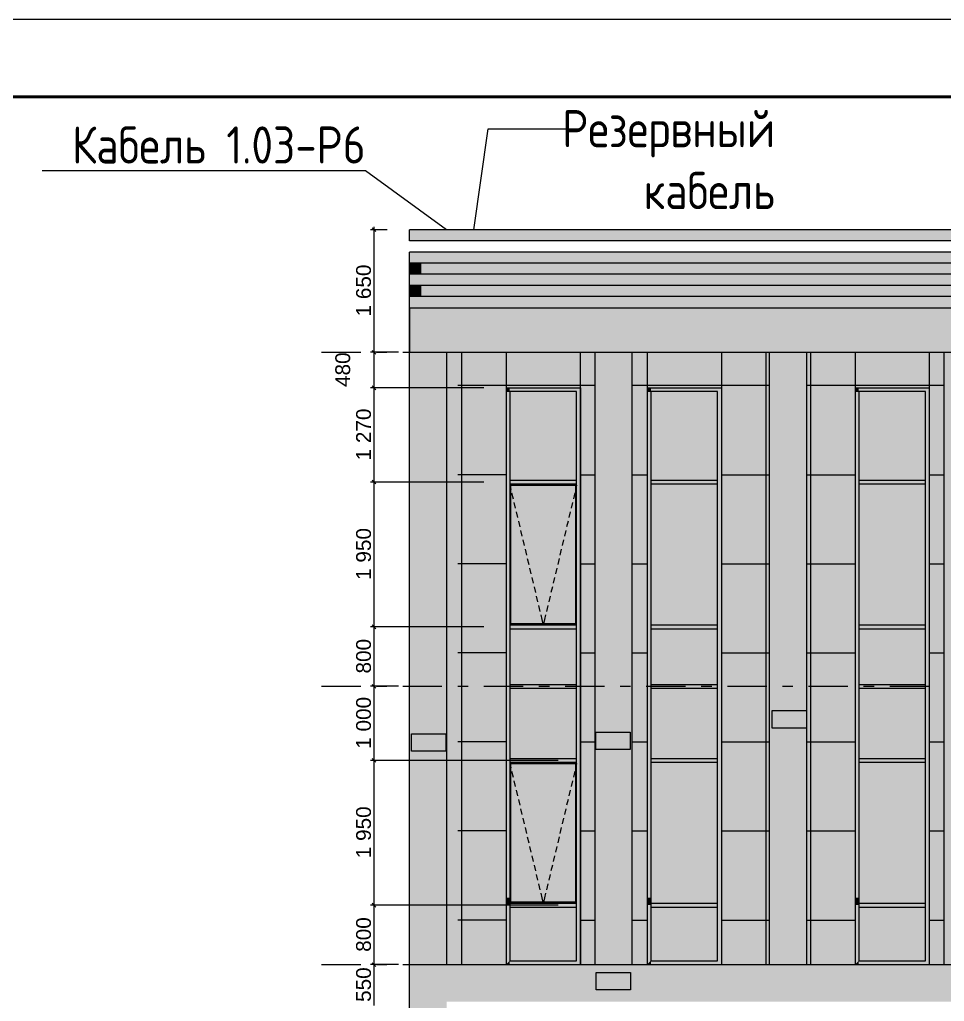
# Model space of a CAD drawing. Header units: millimetres. Extents: x 1499747 to 4230374, y -28481 to 441852.
# Drawn here: x 4015990 to 4028445, y 399932 to 413159 of the extents above; entities that cross this region are included whole.
import ezdxf
from ezdxf import colors
from ezdxf.entities.mleader import LeaderData, LeaderLine
from ezdxf.enums import TextEntityAlignment as Align
from ezdxf.math import Vec2, Vec3

# ---------------------------------------------------------------- set-up
doc = ezdxf.new("R2010")
doc.units = ezdxf.units.MM
doc.header["$MEASUREMENT"] = 0
doc.layers.add('ТП', color=250, linetype='Continuous', lineweight=30)
doc.layers.add('Чертеж и Рисунок', color=7, linetype='Continuous')
doc.styles.add('ISOCPEUR_4', font='isocpeur.ttf', dxfattribs={"width": 0.85, "height": 250})
doc.styles.add('РЎР“Р•РќР•Р\xa0Р\x98Р\xa0_РЎРўР\x98Р›Р¬_2', font='')
doc.styles.add('СПДС', font='isocpeur.ttf', dxfattribs={"width": 0.9})
doc.styles.get('РЎР“Р•РќР•Р\xa0Р\x98Р\xa0_РЎРўР\x98Р›Р¬_2').set_extended_font_data('GOST Common', italic=True)

# ---------------------------------------------------------------- blocks, each defined once
blk = doc.blocks.new('*U32')
at = {"lineweight": 0}
blk.add_lwpolyline([(-415, -5), (5, -5), (5, 292), (-415, 292)], close=True, dxfattribs=at)
at = {"color": 0, "linetype": 'Continuous', "lineweight": 50}
blk.add_lwpolyline([(-395, 287), (0, 287), (0, 0), (-395, 0)], close=True, dxfattribs=at)
at = {"style": 'СПДС'}
for tag, p in [('ШИФР_ПРОЕКТА_ЛИСТ2', (-65, 7.5)), ('ЛИСТ_второй', (-5, 5))]:
    blk.add_attdef(tag, text='', height=2.5, dxfattribs=at).set_placement(p, align=Align.MIDDLE_CENTER)

msp = doc.modelspace()

# ---------------------------------------------------------------- hatches: boundary and pattern name
at = {"layer": 'Чертеж и Рисунок', "linetype": 'Continuous', "lineweight": 0, "true_color": 0x2e2e2e}
for points in [[(4021241.89294, 410328.3873), (4021241.89294, 410178.38707), (4053715.57256, 410178.38707), (4054334.6735, 410328.3873)], [(4021241.89294, 410028.38684), (4021241.89294, 409878.38661), (4052477.37066, 409878.38661), (4053041.97153, 410015.17682), (4053096.47161, 410028.38684)], [(4021241.89294, 409578.38616), (4051239.16877, 409578.38616), (4051858.26972, 409728.38638), (4021241.89294, 409728.38638)], [(4021241.89294, 409428.38593), (4021241.89294, 409278.3857), (4021241.97294, 409278.3857), (4049943.16679, 409278.3857), (4050000.96688, 409278.3857), (4050620.06783, 409428.38593)], [(4021241.97294, 409278.3857), (4021241.97294, 408678.46478), (4049941.96679, 408678.46478), (4049941.96679, 409264.08568), (4049943.16679, 409264.37568), (4049943.16679, 409278.3857)], [(4022591.92501, 408198.45405), (4022542.52493, 408198.45405), (4022542.52493, 408148.45397), (4022591.92501, 408148.45397)], [(4022591.92501, 408198.45405), (4022591.92501, 408148.45397), (4023491.92638, 408148.45397), (4023541.92646, 408198.45405)], [(4023541.92646, 407218.46255), (4023541.92646, 408198.45405), (4023491.92638, 408148.45397), (4023491.92638, 407218.46255)], [(4024491.92791, 408198.45405), (4024442.52783, 408198.45405), (4024442.52783, 408148.45397), (4024491.92791, 408148.45397)], [(4024491.92791, 408198.45405), (4024491.92791, 408148.45397), (4025391.92928, 408148.45397), (4025441.92936, 408198.45405)], [(4025441.92936, 407218.46255), (4025441.92936, 408198.45405), (4025391.92928, 408148.45397), (4025391.92928, 407218.46255)], [(4027291.93219, 408198.45405), (4027242.53211, 408198.45405), (4027242.53211, 408148.45397), (4027291.93219, 408148.45397)], [(4027291.93219, 408198.45405), (4027291.93219, 408148.45397), (4028191.93356, 408148.45397), (4028241.93364, 408198.45405)], [(4028241.93364, 407218.46255), (4028241.93364, 408198.45405), (4028191.93356, 408148.45397), (4028191.93356, 407218.46255)], [(4022542.52493, 407218.46255), (4022591.92501, 407218.46255), (4022591.92501, 408148.45397), (4022542.52493, 408148.45397)], [(4024491.92791, 408148.45397), (4024442.52783, 408148.45397), (4024442.52783, 407218.46255), (4024491.92791, 407218.46255)], [(4027242.53211, 407218.46255), (4027291.93219, 407218.46255), (4027291.93219, 408148.45397), (4027242.53211, 408148.45397)], [(4022542.52493, 406928.46211), (4022591.92501, 406928.46211), (4022591.92501, 407218.46255), (4022542.52493, 407218.46255)], [(4023541.92646, 406928.46211), (4023541.92646, 407218.46255), (4023491.92638, 407218.46255), (4023491.92638, 406928.46211)], [(4024491.92791, 407218.46255), (4024442.52783, 407218.46255), (4024442.52783, 406928.46211), (4024491.92791, 406928.46211)], [(4025441.92936, 406928.46211), (4025441.92936, 407218.46255), (4025391.92928, 407218.46255), (4025391.92928, 406928.46211)], [(4027242.53211, 406928.46211), (4027291.93219, 406928.46211), (4027291.93219, 407218.46255), (4027242.53211, 407218.46255)], [(4028241.93364, 406928.46211), (4028241.93364, 407218.46255), (4028191.93356, 407218.46255), (4028191.93356, 406928.46211)], [(4022542.52493, 406498.33145), (4022591.92501, 406498.33145), (4022591.92501, 406928.46211), (4022542.52493, 406928.46211)], [(4023491.92638, 406903.46207), (4023491.92638, 406953.46214), (4022591.92501, 406953.46214), (4022591.92501, 406903.46207)], [(4023541.92646, 404978.45913), (4023541.92646, 406928.46211), (4023491.92638, 406928.46211), (4023491.92638, 404978.45913)], [(4024491.92791, 406928.46211), (4024442.52783, 406928.46211), (4024442.52783, 406498.33145), (4024491.92791, 406498.33145)], [(4024491.92791, 406903.46207), (4025391.92928, 406903.46207), (4025391.92928, 406953.46214), (4024491.92791, 406953.46214)], [(4025441.92936, 404978.45913), (4025441.92936, 406928.46211), (4025391.92928, 406928.46211), (4025391.92928, 404978.45913)], [(4027242.53211, 406498.33145), (4027291.93219, 406498.33145), (4027291.93219, 406928.46211), (4027242.53211, 406928.46211)], [(4028191.93356, 406903.46207), (4028191.93356, 406953.46214), (4027291.93219, 406953.46214), (4027291.93219, 406903.46207)], [(4028241.93364, 404978.45913), (4028241.93364, 406928.46211), (4028191.93356, 406928.46211), (4028191.93356, 404978.45913)], [(4022542.52493, 404978.45913), (4022591.92501, 404978.45913), (4022591.92501, 406498.33145), (4022542.52493, 406498.33145)], [(4024491.92791, 406498.33145), (4024442.52783, 406498.33145), (4024442.52783, 404978.45913), (4024491.92791, 404978.45913)], [(4027242.53211, 404978.45913), (4027291.93219, 404978.45913), (4027291.93219, 406498.33145), (4027242.53211, 406498.33145)], [(4022542.52493, 404628.45859), (4022591.92501, 404628.45859), (4022591.92501, 404978.45913), (4022542.52493, 404978.45913)], [(4023491.92638, 404953.45909), (4023491.92638, 405003.45917), (4022591.92501, 405003.45917), (4022591.92501, 404953.45909)], [(4023541.92646, 404628.45859), (4023541.92646, 404978.45913), (4023491.92638, 404978.45913), (4023491.92638, 404628.45859)], [(4024491.92791, 404978.45913), (4024442.52783, 404978.45913), (4024442.52783, 404628.45859), (4024491.92791, 404628.45859)], [(4024491.92791, 405003.45917), (4024491.92791, 404953.45909), (4025391.92928, 404953.45909), (4025391.92928, 405003.45917)], [(4025441.92936, 404628.45859), (4025441.92936, 404978.45913), (4025391.92928, 404978.45913), (4025391.92928, 404628.45859)], [(4027242.53211, 404628.45859), (4027291.93219, 404628.45859), (4027291.93219, 404978.45913), (4027242.53211, 404978.45913)], [(4028191.93356, 404953.45909), (4028191.93356, 405003.45917), (4027291.93219, 405003.45917), (4027291.93219, 404953.45909)], [(4028241.93364, 404628.45859), (4028241.93364, 404978.45913), (4028191.93356, 404978.45913), (4028191.93356, 404628.45859)], [(4022542.52493, 404178.45791), (4022591.92501, 404178.45791), (4022591.92501, 404628.45859), (4022542.52493, 404628.45859)], [(4023541.92646, 404178.45791), (4023541.92646, 404628.45859), (4023491.92638, 404628.45859), (4023491.92638, 404178.45791)], [(4024491.92791, 404628.45859), (4024442.52783, 404628.45859), (4024442.52783, 404178.45791), (4024491.92791, 404178.45791)], [(4025441.92936, 404178.45791), (4025441.92936, 404628.45859), (4025391.92928, 404628.45859), (4025391.92928, 404178.45791)], [(4027242.53211, 404178.45791), (4027291.93219, 404178.45791), (4027291.93219, 404628.45859), (4027242.53211, 404628.45859)], [(4028241.93364, 404178.45791), (4028241.93364, 404628.45859), (4028191.93356, 404628.45859), (4028191.93356, 404178.45791)], [(4022542.52493, 403178.45638), (4022591.92501, 403178.45638), (4022591.92501, 404178.45791), (4022542.52493, 404178.45791)], [(4023491.92638, 404153.45787), (4023491.92638, 404203.45794), (4022591.92501, 404203.45794), (4022591.92501, 404153.45787)], [(4023541.92646, 403178.45638), (4023541.92646, 404178.45791), (4023491.92638, 404178.45791), (4023491.92638, 403178.45638)], [(4024491.92791, 404178.45791), (4024442.52783, 404178.45791), (4024442.52783, 403178.45638), (4024491.92791, 403178.45638)], [(4024491.92791, 404153.45787), (4025391.92928, 404153.45787), (4025391.92928, 404203.45794), (4024491.92791, 404203.45794)], [(4025441.92936, 403178.45638), (4025441.92936, 404178.45791), (4025391.92928, 404178.45791), (4025391.92928, 403178.45638)], [(4027242.53211, 403178.45638), (4027291.93219, 403178.45638), (4027291.93219, 404178.45791), (4027242.53211, 404178.45791)], [(4028191.93356, 404153.45787), (4028191.93356, 404203.45794), (4027291.93219, 404203.45794), (4027291.93219, 404153.45787)], [(4028241.93364, 403178.45638), (4028241.93364, 404178.45791), (4028191.93356, 404178.45791), (4028191.93356, 403178.45638)], [(4022542.52493, 402728.45569), (4022591.92501, 402728.45569), (4022591.92501, 403178.45638), (4022542.52493, 403178.45638)], [(4023491.92638, 403153.45634), (4023491.92638, 403203.45642), (4022591.92501, 403203.45642), (4022591.92501, 403153.45634)], [(4023541.92646, 402038.41464), (4023541.92646, 403178.45638), (4023491.92638, 403178.45638), (4023491.92638, 402038.41464)], [(4024491.92791, 403178.45638), (4024442.52783, 403178.45638), (4024442.52783, 402728.45569), (4024491.92791, 402728.45569)], [(4024491.92791, 403203.45642), (4024491.92791, 403153.45634), (4025391.92928, 403153.45634), (4025391.92928, 403203.45642)], [(4025441.92936, 402038.41464), (4025441.92936, 403178.45638), (4025391.92928, 403178.45638), (4025391.92928, 402038.41464)], [(4027242.53211, 402728.45569), (4027291.93219, 402728.45569), (4027291.93219, 403178.45638), (4027242.53211, 403178.45638)], [(4028191.93356, 403153.45634), (4028191.93356, 403203.45642), (4027291.93219, 403203.45642), (4027291.93219, 403153.45634)], [(4028241.93364, 402038.41464), (4028241.93364, 403178.45638), (4028191.93356, 403178.45638), (4028191.93356, 402038.41464)], [(4022542.52493, 402038.41464), (4022591.92501, 402038.41464), (4022591.92501, 402728.45569), (4022542.52493, 402728.45569)], [(4024491.92791, 402728.45569), (4024442.52783, 402728.45569), (4024442.52783, 402038.41464), (4024491.92791, 402038.41464)], [(4027242.53211, 402038.41464), (4027291.93219, 402038.41464), (4027291.93219, 402728.45569), (4027242.53211, 402728.45569)], [(4022542.52493, 401328.41355), (4022591.92501, 401328.41355), (4022591.92501, 402038.41464), (4022542.52493, 402038.41464)], [(4023541.92646, 401228.4134), (4023541.92646, 402038.41464), (4023491.92638, 402038.41464), (4023491.92638, 401228.4134)], [(4024491.92791, 402038.41464), (4024442.52783, 402038.41464), (4024442.52783, 401328.41355), (4024491.92791, 401328.41355)], [(4025441.92936, 401228.4134), (4025441.92936, 402038.41464), (4025391.92928, 402038.41464), (4025391.92928, 401228.4134)], [(4027242.53211, 401328.41355), (4027291.93219, 401328.41355), (4027291.93219, 402038.41464), (4027242.53211, 402038.41464)], [(4028241.93364, 401228.4134), (4028241.93364, 402038.41464), (4028191.93356, 402038.41464), (4028191.93356, 401228.4134)], [(4022542.52493, 401228.4134), (4022591.92501, 401228.4134), (4022591.92501, 401328.41355), (4022542.52493, 401328.41355)], [(4024491.92791, 401328.41355), (4024442.52783, 401328.41355), (4024442.52783, 401228.4134), (4024491.92791, 401228.4134)], [(4027242.53211, 401228.4134), (4027291.93219, 401228.4134), (4027291.93219, 401328.41355), (4027242.53211, 401328.41355)], [(4022542.52493, 400429.01218), (4022591.92501, 400478.41225), (4022591.92501, 401228.4134), (4022542.52493, 401228.4134)], [(4023491.92638, 401203.41336), (4023491.92638, 401253.41344), (4022591.92501, 401253.41344), (4022591.92501, 401203.41336)], [(4023541.92646, 401228.4134), (4023491.92638, 401228.4134), (4023491.92638, 400478.41225), (4023541.92646, 400428.41218)], [(4024491.92791, 401228.4134), (4024442.52783, 401228.4134), (4024442.52783, 400429.01218), (4024491.92791, 400478.41225)], [(4024491.92791, 401203.41336), (4025391.92928, 401203.41336), (4025391.92928, 401253.41344), (4024491.92791, 401253.41344)], [(4025441.92936, 401228.4134), (4025391.92928, 401228.4134), (4025391.92928, 400478.41225), (4025441.92936, 400428.41218)], [(4027242.53211, 400429.01218), (4027291.93219, 400478.41225), (4027291.93219, 401228.4134), (4027242.53211, 401228.4134)], [(4028191.93356, 401203.41336), (4028191.93356, 401253.41344), (4027291.93219, 401253.41344), (4027291.93219, 401203.41336)], [(4028241.93364, 401228.4134), (4028191.93356, 401228.4134), (4028191.93356, 400478.41225), (4028241.93364, 400428.41218)], [(4022542.52493, 400429.01218), (4022542.52493, 400428.41218), (4022591.92501, 400428.41218), (4022591.92501, 400478.41225)], [(4022591.92501, 400428.41218), (4023541.92646, 400428.41218), (4023491.92638, 400478.41225), (4022591.92501, 400478.41225)], [(4024442.52783, 400429.01218), (4024442.52783, 400428.41218), (4024491.92791, 400428.41218), (4024491.92791, 400478.41225)], [(4024491.92791, 400428.41218), (4025441.92936, 400428.41218), (4025391.92928, 400478.41225), (4024491.92791, 400478.41225)], [(4027242.53211, 400429.01218), (4027242.53211, 400428.41218), (4027291.93219, 400428.41218), (4027291.93219, 400478.41225)], [(4027291.93219, 400428.41218), (4028241.93364, 400428.41218), (4028191.93356, 400478.41225), (4027291.93219, 400478.41225)]]:
    msp.add_hatch(color=250, dxfattribs=at).paths.add_polyline_path(points)
at = {"layer": 'Чертеж и Рисунок', "linetype": 'Continuous', "lineweight": 0, "true_color": 0xffffff}
for points in [[(4021391.89324, 409878.38663), (4021241.89294, 409878.38663), (4021241.89294, 409728.38634), (4021391.89324, 409728.38634)], [(4021241.89294, 409428.38589), (4021391.89324, 409428.38589), (4021391.89324, 409578.38618), (4021241.89294, 409578.38618)], [(4021241.89294, 400428.41218), (4021241.97293, 400428.41218), (4021241.97293, 408678.46482), (4021241.97293, 409278.38573), (4021241.89294, 409278.38573)], [(4021241.97294, 408678.46478), (4021241.97294, 400428.41218), (4021741.97371, 400428.41218), (4021741.97371, 408678.46478)], [(4023742.12676, 408678.46478), (4021741.97371, 408678.46478), (4021741.97371, 400428.41218), (4022542.52493, 400428.41218), (4022542.52493, 408198.45405), (4023542.52646, 408198.45405), (4023542.52646, 400428.41218), (4023742.12676, 400428.41218)], [(4023742.12676, 408678.46478), (4023742.12676, 400428.41218), (4024242.12753, 400428.41218), (4024242.12753, 408678.46478)], [(4024242.12753, 408678.46478), (4024242.12753, 400428.41218), (4024442.52783, 400428.41218), (4024442.52783, 408198.45405), (4025442.52936, 408198.45405), (4025442.52936, 400428.41218), (4026092.23035, 400428.41218), (4026092.23035, 408678.46478)], [(4026092.23035, 408678.46478), (4026092.23035, 400428.41218), (4026592.23112, 400428.41218), (4026592.23112, 408678.46478)], [(4026592.23112, 400428.41218), (4027242.53211, 400428.41218), (4027242.53211, 408198.45405), (4028242.53364, 408198.45405), (4028242.53364, 400428.41218), (4028442.03394, 400428.41218), (4028442.03394, 408678.46478), (4026592.23112, 408678.46478)], [(4028442.03394, 408678.46478), (4028442.03394, 400428.41218), (4028942.03471, 400428.41218), (4028942.03471, 408678.46478)], [(4026126.93041, 403614.96704), (4026588.73111, 403614.96704), (4026588.73111, 403850.6874), (4026126.93041, 403850.6874)], [(4023750.42678, 403324.5866), (4024212.32748, 403324.5866), (4024212.32748, 403560.30696), (4023750.42678, 403560.30696)], [(4021269.85299, 403301.21657), (4021731.71369, 403301.21657), (4021731.71369, 403536.92693), (4021269.85299, 403536.92693)], [(4023754.02678, 400086.51165), (4024215.92749, 400086.51165), (4024215.92749, 400322.21201), (4023754.02678, 400322.21201)]]:
    msp.add_hatch(color=7, dxfattribs=at).paths.add_polyline_path(points)
at = {"layer": 'Чертеж и Рисунок', "linetype": 'Continuous', "lineweight": 0, "true_color": 0x606060}
for points in [[(4021391.97317, 409878.38661), (4021391.97317, 409728.38638), (4021591.97348, 409728.38638), (4021591.97348, 409878.38661)], [(4021591.97348, 409728.38638), (4051441.96908, 409728.38638), (4051441.96908, 409878.38661), (4021591.97348, 409878.38661)], [(4021591.97348, 409578.38616), (4021391.97317, 409578.38616), (4021391.97317, 409428.38593), (4021591.97348, 409428.38593)], [(4021591.97348, 409578.38616), (4021591.97348, 409428.38593), (4050620.06783, 409428.38593), (4051239.16877, 409578.38616)], [(4023541.92646, 404018.45766), (4023541.92646, 403178.45638), (4023542.52646, 403178.45638), (4023542.52646, 404018.45766)], [(4025441.92936, 403178.45638), (4025442.52936, 403178.45638), (4025442.52936, 404018.45766), (4025441.92936, 404018.45766)], [(4028241.93364, 403178.45638), (4028242.53364, 403178.45638), (4028242.53364, 404018.45766), (4028241.93364, 404018.45766)]]:
    msp.add_hatch(color=251, dxfattribs=at).paths.add_polyline_path(points)
at = {"layer": 'Чертеж и Рисунок', "linetype": 'Continuous', "lineweight": 0, "true_color": 0x84adf9}
for points in [[(4022591.92501, 406953.46214), (4023491.92638, 406953.46214), (4023491.92638, 407218.46255), (4023491.92638, 408148.45397), (4022591.92501, 408148.45397)], [(4024491.92791, 408148.45397), (4024491.92791, 406953.46214), (4025391.92928, 406953.46214), (4025391.92928, 408148.45397)], [(4027291.93219, 406953.46214), (4028191.93356, 406953.46214), (4028191.93356, 407218.46255), (4028191.93356, 408148.45397), (4027291.93219, 408148.45397)], [(4022606.92503, 405018.45919), (4023476.92636, 405018.45919), (4023476.92636, 406888.46205), (4022606.92503, 406888.46205)], [(4025391.92928, 406903.46207), (4024491.92791, 406903.46207), (4024491.92791, 405003.45917), (4025391.92928, 405003.45917)], [(4027291.93219, 406903.46207), (4027291.93219, 405003.45917), (4028191.93356, 405003.45917), (4028191.93356, 406903.46207)], [(4022591.92501, 404953.45909), (4022591.92501, 404628.45859), (4023491.92638, 404628.45859), (4023491.92638, 404953.45909)], [(4024491.92791, 404953.45909), (4024491.92791, 404628.45859), (4025391.92928, 404628.45859), (4025391.92928, 404953.45909)], [(4027291.93219, 404953.45909), (4027291.93219, 404628.45859), (4028191.93356, 404628.45859), (4028191.93356, 404953.45909)], [(4023491.92638, 404628.45859), (4022591.92501, 404628.45859), (4022591.92501, 404203.45794), (4023491.92638, 404203.45794)], [(4025391.92928, 404628.45859), (4024491.92791, 404628.45859), (4024491.92791, 404203.45794), (4025391.92928, 404203.45794)], [(4028191.93356, 404628.45859), (4027291.93219, 404628.45859), (4027291.93219, 404203.45794), (4028191.93356, 404203.45794)], [(4023491.92638, 404153.45787), (4022591.92501, 404153.45787), (4022591.92501, 403203.45642), (4023491.92638, 403203.45642)], [(4024491.92791, 404153.45787), (4024491.92791, 403203.45642), (4025391.92928, 403203.45642), (4025391.92928, 404153.45787)], [(4028191.93356, 404153.45787), (4027291.93219, 404153.45787), (4027291.93219, 403203.45642), (4028191.93356, 403203.45642)], [(4022606.92503, 401268.41346), (4023476.92636, 401268.41346), (4023476.92636, 403138.45632), (4022606.92503, 403138.45632)], [(4024491.92791, 403153.45634), (4024491.92791, 401253.41344), (4025391.92928, 401253.41344), (4025391.92928, 403153.45634)], [(4028191.93356, 403153.45634), (4027291.93219, 403153.45634), (4027291.93219, 401253.41344), (4028191.93356, 401253.41344), (4028191.93356, 402038.41464)], [(4022591.92501, 401203.41336), (4022591.92501, 400478.41225), (4023491.92638, 400478.41225), (4023491.92638, 401203.41336)], [(4024491.92791, 401203.41336), (4024491.92791, 400478.41225), (4025391.92928, 400478.41225), (4025391.92928, 401203.41336)], [(4027291.93219, 401203.41336), (4027291.93219, 400478.41225), (4028191.93356, 400478.41225), (4028191.93356, 401203.41336)]]:
    msp.add_hatch(color=161, dxfattribs=at).paths.add_polyline_path(points)
at = {"layer": 'Чертеж и Рисунок', "linetype": 'Continuous', "lineweight": 0, "true_color": 0xf7fdff}
for points in [[(4022591.92501, 405003.45917), (4022606.92503, 405018.45919), (4022606.92503, 406888.46205), (4022591.92501, 406903.46207), (4022591.92501, 406498.33145)], [(4023491.92638, 406903.46207), (4022591.92501, 406903.46207), (4022606.92503, 406888.46205), (4023476.92636, 406888.46205)], [(4023476.92636, 405018.45919), (4023491.92638, 405003.45917), (4023491.92638, 406903.46207), (4023476.92636, 406888.46205)], [(4022591.92501, 405003.45917), (4023491.92638, 405003.45917), (4023476.92636, 405018.45919), (4022606.92503, 405018.45919)], [(4022591.92501, 403153.45634), (4022591.92501, 401328.41355), (4022591.92501, 401253.41344), (4022606.92503, 401268.41346), (4022606.92503, 403138.45632)], [(4023491.92638, 403153.45634), (4022591.92501, 403153.45634), (4022606.92503, 403138.45632), (4023476.92636, 403138.45632)], [(4023476.92636, 403138.45632), (4023476.92636, 401268.41346), (4023491.92638, 401253.41344), (4023491.92638, 402038.41464), (4023491.92638, 403153.45634)], [(4022591.92501, 401253.41344), (4023491.92638, 401253.41344), (4023476.92636, 401268.41346), (4022606.92503, 401268.41346)]]:
    msp.add_hatch(color=7, dxfattribs=at).paths.add_polyline_path(points)
at = {"layer": 'Чертеж и Рисунок', "linetype": 'Continuous', "lineweight": 0, "true_color": 0x7f7f7f}
for points in [[(4023541.92646, 404178.45791), (4023541.92646, 404018.45766), (4023542.52646, 404018.45766), (4023542.52646, 404178.45791)], [(4025441.92936, 404018.45766), (4025442.52936, 404018.45766), (4025442.52936, 404178.45791), (4025441.92936, 404178.45791)], [(4028242.53364, 404178.45791), (4028241.93364, 404178.45791), (4028241.93364, 404018.45766), (4028242.53364, 404018.45766)]]:
    msp.add_hatch(color=8, dxfattribs=at).paths.add_polyline_path(points)
at = {"layer": 'Чертеж и Рисунок', "linetype": 'Continuous', "lineweight": 0, "true_color": 0xbc9a89}
for points in [[(4021241.89294, 400428.41218), (4021241.89294, 373528.37108), (4021741.89371, 373528.37108), (4021741.89371, 400428.41218)], [(4021741.89371, 399928.41141), (4044991.95923, 399928.41141), (4044991.95923, 400428.41218), (4021741.89371, 400428.41218)]]:
    msp.add_hatch(color=33, dxfattribs=at).paths.add_polyline_path(points)

# ---------------------------------------------------------------- linework, layer by layer
at = {"layer": 'Чертеж и Рисунок', "color": 7, "linetype": 'Continuous', "lineweight": 5}
for points in [[(4020941.89249, 410328.3873), (4020717.06214, 410328.3873)], [(4020788.94225, 410303.38726), (4020738.94217, 410353.38734)], [(4020763.94221, 410328.3873), (4020763.94221, 410365.88736)], [(4020763.94221, 408678.46478), (4020763.94221, 410328.3873)], [(4021241.89294, 410178.38707), (4021241.89294, 410328.3873)], [(4054334.6735, 410328.3873), (4021241.89294, 410328.3873)], [(4053715.57256, 410178.38707), (4021241.89294, 410178.38707)], [(4021241.89294, 409878.38661), (4021241.89294, 410028.38684)], [(4053096.47161, 410028.38684), (4021241.89294, 410028.38684)], [(4052477.37066, 409878.38661), (4021241.89294, 409878.38661)], [(4021241.89294, 409728.38638), (4021241.89294, 409878.38661)], [(4021391.89317, 409728.38638), (4021391.89317, 409878.46661)], [(4021241.89294, 409578.38616), (4021241.89294, 409728.38638)], [(4051858.26972, 409728.38638), (4021241.89294, 409728.38638)], [(4051239.16877, 409578.38616), (4021241.89294, 409578.38616)], [(4021241.89294, 409428.38593), (4021241.89294, 409578.38616)], [(4021391.89317, 409428.38593), (4021391.89317, 409578.38616)], [(4050620.06783, 409428.38593), (4021241.89294, 409428.38593)], [(4021241.89294, 409278.3857), (4021241.89294, 409428.38593)], [(4021241.89294, 400428.41218), (4021241.89294, 409278.3857)], [(4021241.97294, 409278.3857), (4049943.16679, 409278.3857)], [(4021241.97294, 409278.3857), (4021241.97294, 408678.46478)], [(4021091.89271, 408678.46478), (4020717.06214, 408678.46478)], [(4020738.94217, 408703.46482), (4020788.94225, 408653.46474)], [(4020763.94221, 408198.45405), (4020763.94221, 408678.46478)], [(4021241.97294, 408678.46478), (4049941.96679, 408678.46478)], [(4021241.97294, 400428.41218), (4021241.97294, 408678.46478)], [(4021741.97371, 400428.41218), (4021741.97371, 408678.46478)], [(4023742.12676, 400428.41218), (4023742.12676, 408678.46478)], [(4024242.12753, 400428.41218), (4024242.12753, 408678.46478)], [(4026092.23035, 400428.41218), (4026092.23035, 408678.46478)], [(4026592.23112, 400428.41218), (4026592.23112, 408678.46478)], [(4028442.03394, 400428.41218), (4028442.03394, 408678.46478)], [(4022241.89447, 408198.45405), (4020717.06214, 408198.45405)], [(4020738.94217, 408223.45409), (4020788.94225, 408173.45401)], [(4020763.94221, 406928.46211), (4020763.94221, 408198.45405)], [(4022542.52493, 408198.45405), (4023542.52646, 408198.45405)], [(4023542.52646, 408198.45405), (4023542.52646, 400428.41218)], [(4024442.52783, 408198.45405), (4025442.52936, 408198.45405)], [(4025442.52936, 408198.45405), (4025442.52936, 400428.41218)], [(4027242.53211, 408198.45405), (4028242.53364, 408198.45405)], [(4028242.53364, 408198.45405), (4028242.53364, 400428.41218)], [(4022591.92501, 408148.45397), (4022542.52493, 408148.45397)], [(4023491.92638, 408148.45397), (4022591.92501, 408148.45397)], [(4022591.92501, 408148.45397), (4022591.92501, 407218.46255)], [(4023491.92638, 407218.46255), (4023491.92638, 408148.45397)], [(4024491.92791, 408148.45397), (4024442.52783, 408148.45397)], [(4025391.92928, 408148.45397), (4024491.92791, 408148.45397)], [(4024491.92791, 408148.45397), (4024491.92791, 407218.46255)], [(4025391.92928, 407218.46255), (4025391.92928, 408148.45397)], [(4027291.93219, 408148.45397), (4027242.53211, 408148.45397)], [(4028191.93356, 408148.45397), (4027291.93219, 408148.45397)], [(4027291.93219, 408148.45397), (4027291.93219, 407218.46255)], [(4028191.93356, 407218.46255), (4028191.93356, 408148.45397)], [(4022591.92501, 407218.46255), (4022591.92501, 406928.46211)], [(4023491.92638, 406953.46214), (4023491.92638, 407218.46255)], [(4024491.92791, 407218.46255), (4024491.92791, 406928.46211)], [(4025391.92928, 406953.46214), (4025391.92928, 407218.46255)], [(4027291.93219, 407218.46255), (4027291.93219, 406928.46211)], [(4028191.93356, 406953.46214), (4028191.93356, 407218.46255)], [(4022241.89447, 406928.46211), (4020717.06214, 406928.46211)], [(4020738.94217, 406953.46214), (4020788.94225, 406903.46207)], [(4020763.94221, 404978.45913), (4020763.94221, 406928.46211)], [(4022591.92501, 406953.46214), (4023491.92638, 406953.46214)], [(4022591.92501, 406928.46211), (4022591.92501, 406498.33145)], [(4022591.92501, 406903.46207), (4023491.92638, 406903.46207)], [(4022606.92503, 406888.46205), (4023476.92636, 406888.46205)], [(4022606.92503, 405018.45919), (4022606.92503, 406888.46205)], [(4023476.92636, 406888.46205), (4023476.92636, 405018.45919)], [(4023491.92638, 406928.46211), (4023491.92638, 406953.46214)], [(4023491.92638, 406903.46207), (4023491.92638, 406928.46211)], [(4023491.92638, 405003.45917), (4023491.92638, 406903.46207)], [(4024491.92791, 406953.46214), (4025391.92928, 406953.46214)], [(4024491.92791, 406928.46211), (4024491.92791, 406498.33145)], [(4024491.92791, 406903.46207), (4025391.92928, 406903.46207)], [(4025391.92928, 406928.46211), (4025391.92928, 406953.46214)], [(4025391.92928, 406903.46207), (4025391.92928, 406928.46211)], [(4025391.92928, 405003.45917), (4025391.92928, 406903.46207)], [(4027291.93219, 406953.46214), (4028191.93356, 406953.46214)], [(4027291.93219, 406928.46211), (4027291.93219, 406498.33145)], [(4027291.93219, 406903.46207), (4028191.93356, 406903.46207)], [(4028191.93356, 406928.46211), (4028191.93356, 406953.46214)], [(4028191.93356, 406903.46207), (4028191.93356, 406928.46211)], [(4028191.93356, 405003.45917), (4028191.93356, 406903.46207)], [(4022591.92501, 406498.33145), (4022591.92501, 404978.45913)], [(4024491.92791, 406498.33145), (4024491.92791, 404978.45913)], [(4027291.93219, 406498.33145), (4027291.93219, 404978.45913)], [(4023476.92636, 405018.45919), (4022606.92503, 405018.45919)], [(4022241.89447, 404978.45913), (4020717.06214, 404978.45913)], [(4020738.94217, 405003.45917), (4020788.94225, 404953.45909)], [(4020763.94221, 404178.45791), (4020763.94221, 404978.45913)], [(4022591.92501, 405003.45917), (4023491.92638, 405003.45917)], [(4022591.92501, 404978.45913), (4022591.92501, 404628.45859)], [(4022591.92501, 404953.45909), (4023491.92638, 404953.45909)], [(4023491.92638, 404978.45913), (4023491.92638, 405003.45917)], [(4023491.92638, 404953.45909), (4023491.92638, 404978.45913)], [(4023491.92638, 404628.45859), (4023491.92638, 404953.45909)], [(4024491.92791, 405003.45917), (4025391.92928, 405003.45917)], [(4024491.92791, 404978.45913), (4024491.92791, 404628.45859)], [(4024491.92791, 404953.45909), (4025391.92928, 404953.45909)], [(4025391.92928, 404978.45913), (4025391.92928, 405003.45917)], [(4025391.92928, 404953.45909), (4025391.92928, 404978.45913)], [(4025391.92928, 404628.45859), (4025391.92928, 404953.45909)], [(4027291.93219, 405003.45917), (4028191.93356, 405003.45917)], [(4027291.93219, 404978.45913), (4027291.93219, 404628.45859)], [(4027291.93219, 404953.45909), (4028191.93356, 404953.45909)], [(4028191.93356, 404978.45913), (4028191.93356, 405003.45917)], [(4028191.93356, 404953.45909), (4028191.93356, 404978.45913)], [(4028191.93356, 404628.45859), (4028191.93356, 404953.45909)], [(4022591.92501, 404628.45859), (4022591.92501, 404178.45791)], [(4023491.92638, 404203.45794), (4023491.92638, 404628.45859)], [(4024491.92791, 404628.45859), (4024491.92791, 404178.45791)], [(4025391.92928, 404203.45794), (4025391.92928, 404628.45859)], [(4027291.93219, 404628.45859), (4027291.93219, 404178.45791)], [(4028191.93356, 404203.45794), (4028191.93356, 404628.45859)], [(4021091.89271, 404178.45791), (4020717.06214, 404178.45791)], [(4020738.94217, 404203.45794), (4020788.94225, 404153.45787)], [(4020763.94221, 403178.45638), (4020763.94221, 404178.45791)], [(4022591.92501, 404203.45794), (4023491.92638, 404203.45794)], [(4022591.92501, 404178.45791), (4022591.92501, 403178.45638)], [(4022591.92501, 404153.45787), (4023491.92638, 404153.45787)], [(4023491.92638, 404178.45791), (4023491.92638, 404203.45794)], [(4023491.92638, 404153.45787), (4023491.92638, 404178.45791)], [(4023491.92638, 403203.45642), (4023491.92638, 404153.45787)], [(4023541.92646, 404178.45791), (4023542.52646, 404178.45791)], [(4024491.92791, 404203.45794), (4025391.92928, 404203.45794)], [(4024491.92791, 404178.45791), (4024491.92791, 403178.45638)], [(4024491.92791, 404153.45787), (4025391.92928, 404153.45787)], [(4025391.92928, 404178.45791), (4025391.92928, 404203.45794)], [(4025391.92928, 404153.45787), (4025391.92928, 404178.45791)], [(4025391.92928, 403203.45642), (4025391.92928, 404153.45787)], [(4025441.92936, 404178.45791), (4025442.52936, 404178.45791)], [(4027291.93219, 404203.45794), (4028191.93356, 404203.45794)], [(4027291.93219, 404178.45791), (4027291.93219, 403178.45638)], [(4027291.93219, 404153.45787), (4028191.93356, 404153.45787)], [(4028191.93356, 404178.45791), (4028191.93356, 404203.45794)], [(4028191.93356, 404153.45787), (4028191.93356, 404178.45791)], [(4028191.93356, 403203.45642), (4028191.93356, 404153.45787)], [(4028241.93364, 404178.45791), (4028242.53364, 404178.45791)], [(4026126.93041, 403614.96704), (4026126.93041, 403850.6874)], [(4026126.93041, 403850.6874), (4026588.73111, 403850.6874)], [(4026588.73111, 403850.6874), (4026588.73111, 403614.96704)], [(4023750.42678, 403324.5866), (4023750.42678, 403560.30696)], [(4023750.42678, 403560.30696), (4024212.32748, 403560.30696)], [(4024212.32748, 403560.30696), (4024212.32748, 403324.5866)], [(4026588.73111, 403614.96704), (4026126.93041, 403614.96704)], [(4021269.85299, 403301.21657), (4021269.85299, 403536.92693)], [(4021269.85299, 403536.92693), (4021731.71369, 403536.92693)], [(4021731.71369, 403536.92693), (4021731.71369, 403301.21657)], [(4021731.71369, 403301.21657), (4021269.85299, 403301.21657)], [(4024212.32748, 403324.5866), (4023750.42678, 403324.5866)], [(4023241.926, 403178.45638), (4020717.06214, 403178.45638)], [(4020738.94217, 403203.45642), (4020788.94225, 403153.45634)], [(4020763.94221, 401228.4134), (4020763.94221, 403178.45638)], [(4022591.92501, 403203.45642), (4023491.92638, 403203.45642)], [(4022591.92501, 403178.45638), (4022591.92501, 402728.45569)], [(4023491.92638, 403178.45638), (4023491.92638, 403203.45642)], [(4023491.92638, 403153.45634), (4023491.92638, 403178.45638)], [(4024491.92791, 403203.45642), (4025391.92928, 403203.45642)], [(4024491.92791, 403178.45638), (4024491.92791, 402728.45569)], [(4025391.92928, 403178.45638), (4025391.92928, 403203.45642)], [(4025391.92928, 403153.45634), (4025391.92928, 403178.45638)], [(4027291.93219, 403203.45642), (4028191.93356, 403203.45642)], [(4027291.93219, 403178.45638), (4027291.93219, 402728.45569)], [(4028191.93356, 403178.45638), (4028191.93356, 403203.45642)], [(4028191.93356, 403153.45634), (4028191.93356, 403178.45638)], [(4022591.92501, 403153.45634), (4023491.92638, 403153.45634)], [(4022606.92503, 403138.45632), (4023476.92636, 403138.45632)], [(4022606.92503, 401268.41346), (4022606.92503, 403138.45632)], [(4023476.92636, 403138.45632), (4023476.92636, 401268.41346)], [(4023491.92638, 402038.41464), (4023491.92638, 403153.45634)], [(4024491.92791, 403153.45634), (4025391.92928, 403153.45634)], [(4025391.92928, 402038.41464), (4025391.92928, 403153.45634)], [(4027291.93219, 403153.45634), (4028191.93356, 403153.45634)], [(4028191.93356, 402038.41464), (4028191.93356, 403153.45634)], [(4022591.92501, 402728.45569), (4022591.92501, 402038.41464)], [(4024491.92791, 402728.45569), (4024491.92791, 402038.41464)], [(4027291.93219, 402728.45569), (4027291.93219, 402038.41464)], [(4022591.92501, 402038.41464), (4022591.92501, 401328.41355)], [(4023491.92638, 401253.41344), (4023491.92638, 402038.41464)], [(4024491.92791, 402038.41464), (4024491.92791, 401328.41355)], [(4025391.92928, 401253.41344), (4025391.92928, 402038.41464)], [(4027291.93219, 402038.41464), (4027291.93219, 401328.41355)], [(4028191.93356, 401253.41344), (4028191.93356, 402038.41464)], [(4022591.92501, 401328.41355), (4022591.92501, 401228.4134)], [(4024491.92791, 401328.41355), (4024491.92791, 401228.4134)], [(4027291.93219, 401328.41355), (4027291.93219, 401228.4134)], [(4023241.926, 401228.4134), (4020717.06214, 401228.4134)], [(4020738.94217, 401253.41344), (4020788.94225, 401203.41336)], [(4020763.94221, 400428.41218), (4020763.94221, 401228.4134)], [(4022591.92501, 401253.41344), (4023491.92638, 401253.41344)], [(4022591.92501, 401228.4134), (4022591.92501, 400478.41225)], [(4022591.92501, 401203.41336), (4023491.92638, 401203.41336)], [(4023476.92636, 401268.41346), (4022606.92503, 401268.41346)], [(4023491.92638, 401228.4134), (4023491.92638, 401253.41344)], [(4023491.92638, 400478.41225), (4023491.92638, 401228.4134)], [(4024491.92791, 401253.41344), (4025391.92928, 401253.41344)], [(4024491.92791, 401228.4134), (4024491.92791, 400478.41225)], [(4024491.92791, 401203.41336), (4025391.92928, 401203.41336)], [(4025391.92928, 401228.4134), (4025391.92928, 401253.41344)], [(4025391.92928, 400478.41225), (4025391.92928, 401228.4134)], [(4027291.93219, 401253.41344), (4028191.93356, 401253.41344)], [(4027291.93219, 401228.4134), (4027291.93219, 400478.41225)], [(4027291.93219, 401203.41336), (4028191.93356, 401203.41336)], [(4028191.93356, 401228.4134), (4028191.93356, 401253.41344)], [(4028191.93356, 400478.41225), (4028191.93356, 401228.4134)], [(4021091.89271, 400428.41218), (4020717.06214, 400428.41218)], [(4020738.94217, 400453.41221), (4020788.94225, 400403.41214)], [(4020763.94221, 399878.41134), (4020763.94221, 400428.41218)], [(4021241.89294, 400428.41218), (4021241.97294, 400428.41218)], [(4021241.89294, 373528.37108), (4021241.89294, 400428.41218)], [(4021241.97294, 400428.41218), (4021741.97371, 400428.41218)], [(4021741.97371, 400428.41218), (4023742.12676, 400428.41218)], [(4022591.92501, 400478.41225), (4023491.92638, 400478.41225)], [(4023742.12676, 400428.41218), (4024242.12753, 400428.41218)], [(4024242.12753, 400428.41218), (4026092.23035, 400428.41218)], [(4024491.92791, 400478.41225), (4025391.92928, 400478.41225)], [(4026092.23035, 400428.41218), (4026592.23112, 400428.41218)], [(4026592.23112, 400428.41218), (4028442.03394, 400428.41218)], [(4027291.93219, 400478.41225), (4028191.93356, 400478.41225)], [(4028442.03394, 400428.41218), (4028942.03471, 400428.41218)], [(4023754.02678, 400086.51165), (4023754.02678, 400322.21201)], [(4023754.02678, 400322.21201), (4024215.92749, 400322.21201)], [(4024215.92749, 400322.21201), (4024215.92749, 400086.51165)], [(4024215.92749, 400086.51165), (4023754.02678, 400086.51165)]]:
    msp.add_lwpolyline(points, dxfattribs=at)
at = {"layer": 'Чертеж и Рисунок', "color": 251, "linetype": 'Continuous', "lineweight": 5, "true_color": 0x6a6a6a}
for points in [[(4021391.97317, 409728.38638), (4021391.97317, 409878.38661)], [(4021391.97317, 409428.38593), (4021391.97317, 409578.38616)], [(4023542.52646, 404018.45766), (4023541.92646, 404018.45766)], [(4025442.52936, 404018.45766), (4025441.92936, 404018.45766)], [(4028242.53364, 404018.45766), (4028241.93364, 404018.45766)], [(4023541.92646, 403178.45638), (4023542.52646, 403178.45638)], [(4025441.92936, 403178.45638), (4025442.52936, 403178.45638)], [(4028241.93364, 403178.45638), (4028242.53364, 403178.45638)]]:
    msp.add_lwpolyline(points, dxfattribs=at)
at = {"layer": 'Чертеж и Рисунок', "color": 1, "linetype": 'Continuous', "lineweight": 0}
for points in [[(4020056.02113, 408678.46478), (4020585.19194, 408678.46478)], [(4020796.85226, 408678.46478), (4020937.96248, 408678.46478)], [(4021149.6328, 408678.46478), (4021678.80361, 408678.46478)], [(4021890.46393, 408678.46478), (4022031.58415, 408678.46478)], [(4022243.24447, 408678.46478), (4022772.42528, 408678.46478)], [(4022984.12561, 408678.46478), (4023125.22582, 408678.46478)], [(4023336.82614, 408678.46478), (4023866.02695, 408678.46478)], [(4024077.72728, 408678.46478), (4024218.82749, 408678.46478)], [(4024430.42781, 408678.46478), (4024959.62862, 408678.46478)], [(4025171.32895, 408678.46478), (4025312.42916, 408678.46478)], [(4025524.12949, 408678.46478), (4026053.23029, 408678.46478)], [(4026264.93062, 408678.46478), (4026406.03083, 408678.46478)], [(4026617.73116, 408678.46478), (4027146.83196, 408678.46478)], [(4027358.53229, 408678.46478), (4027499.6325, 408678.46478)], [(4027711.33283, 408678.46478), (4028240.43364, 408678.46478)], [(4020056.02113, 404178.45791), (4020585.19194, 404178.45791)], [(4020796.85226, 404178.45791), (4020937.96248, 404178.45791)], [(4021149.6328, 404178.45791), (4021678.80361, 404178.45791)], [(4021890.46393, 404178.45791), (4022031.58415, 404178.45791)], [(4022243.24447, 404178.45791), (4022772.42528, 404178.45791)], [(4022984.12561, 404178.45791), (4023125.22582, 404178.45791)], [(4023336.82614, 404178.45791), (4023866.02695, 404178.45791)], [(4024077.72728, 404178.45791), (4024218.82749, 404178.45791)], [(4024430.42781, 404178.45791), (4024959.62862, 404178.45791)], [(4025171.32895, 404178.45791), (4025312.42916, 404178.45791)], [(4025524.12949, 404178.45791), (4026053.23029, 404178.45791)], [(4026264.93062, 404178.45791), (4026406.03083, 404178.45791)], [(4026617.73116, 404178.45791), (4027146.83196, 404178.45791)], [(4027358.53229, 404178.45791), (4027499.6325, 404178.45791)], [(4027711.33283, 404178.45791), (4028240.43364, 404178.45791)], [(4020056.02113, 400428.41218), (4020585.19194, 400428.41218)], [(4020796.85226, 400428.41218), (4020937.96248, 400428.41218)], [(4021149.6328, 400428.41218), (4021678.80361, 400428.41218)], [(4021890.46393, 400428.41218), (4022031.58415, 400428.41218)], [(4022243.24447, 400428.41218), (4022772.42528, 400428.41218)], [(4022984.12561, 400428.41218), (4023125.22582, 400428.41218)], [(4023336.82614, 400428.41218), (4023866.02695, 400428.41218)], [(4024077.72728, 400428.41218), (4024218.82749, 400428.41218)], [(4024430.42781, 400428.41218), (4024959.62862, 400428.41218)], [(4025171.32895, 400428.41218), (4025312.42916, 400428.41218)], [(4025524.12949, 400428.41218), (4026053.23029, 400428.41218)], [(4026264.93062, 400428.41218), (4026406.03083, 400428.41218)], [(4026617.73116, 400428.41218), (4027146.83196, 400428.41218)], [(4027358.53229, 400428.41218), (4027499.6325, 400428.41218)], [(4027711.33283, 400428.41218), (4028240.43364, 400428.41218)]]:
    msp.add_lwpolyline(points, dxfattribs=at)
at = {"layer": 'Чертеж и Рисунок', "color": 253, "linetype": 'Continuous', "lineweight": 5, "true_color": 0xaaaaaa}
for points in [[(4021941.89401, 408674.98478), (4021941.89401, 400428.41218)], [(4022542.52493, 408675.08478), (4022542.52493, 408198.45405)], [(4023541.92646, 408675.25478), (4023541.92646, 408198.45405)], [(4024442.52783, 408675.40478), (4024442.52783, 408198.45405)], [(4025441.92936, 408675.57478), (4025441.92936, 408198.53405)], [(4026042.53028, 408675.68478), (4026042.53028, 400428.41218)], [(4026642.53119, 408675.78478), (4026642.53119, 400428.41218)], [(4027242.53211, 408675.88478), (4027242.53211, 408198.45405)], [(4028241.93364, 408676.05478), (4028241.93364, 408198.50405)], [(4023742.12676, 408228.21409), (4021891.89394, 408228.23409)], [(4022542.52493, 408198.45405), (4022542.52493, 400428.41218)], [(4023541.92646, 408198.45405), (4023541.92646, 400428.41218)], [(4026092.23035, 408228.19409), (4024242.12753, 408228.21409)], [(4024442.52783, 408198.45405), (4024442.52783, 400428.41218)], [(4025441.92936, 408198.53405), (4025441.92936, 400428.41218)], [(4028442.03394, 408228.17409), (4026592.23112, 408228.19409)], [(4027242.53211, 408198.45405), (4027242.53211, 400428.41218)], [(4028241.93364, 408198.50405), (4028241.93364, 400428.41218)], [(4022542.52493, 407028.02226), (4021891.89394, 407028.23226)], [(4023542.52646, 407028.23226), (4023742.12676, 407028.23226)], [(4024242.12753, 407028.23226), (4024442.22783, 407028.23226)], [(4025441.92936, 407028.02226), (4025442.52936, 407028.02226)], [(4025442.52936, 407028.02226), (4026092.23035, 407028.02226)], [(4026592.23112, 407028.02226), (4027242.53211, 407028.02226)], [(4028241.93364, 407028.23226), (4028242.53364, 407028.23226)], [(4028242.53364, 407028.23226), (4028442.03394, 407028.23226)], [(4022542.52493, 405828.02043), (4021891.89394, 405828.23043)], [(4023542.52646, 405828.23043), (4023742.12676, 405828.23043)], [(4024242.12753, 405828.23043), (4024442.22783, 405828.23043)], [(4025441.92936, 405828.02043), (4025442.52936, 405828.02043)], [(4025442.52936, 405828.02043), (4026092.23035, 405828.02043)], [(4026592.23112, 405828.02043), (4027242.53211, 405828.02043)], [(4028241.93364, 405828.23043), (4028242.53364, 405828.23043)], [(4028242.53364, 405828.23043), (4028442.03394, 405828.23043)], [(4022542.52493, 404628.01859), (4021891.89394, 404628.22859)], [(4023542.52646, 404628.22859), (4023742.12676, 404628.22859)], [(4024242.12753, 404628.22859), (4024442.22783, 404628.22859)], [(4025441.92936, 404628.01859), (4025442.52936, 404628.01859)], [(4025442.52936, 404628.01859), (4026092.23035, 404628.01859)], [(4026592.23112, 404628.01859), (4027242.53211, 404628.01859)], [(4028241.93364, 404628.22859), (4028242.53364, 404628.22859)], [(4028242.53364, 404628.22859), (4028442.03394, 404628.22859)], [(4022542.52493, 403428.01676), (4021891.89394, 403428.22676)], [(4023542.52646, 403428.22676), (4023742.12676, 403428.22676)], [(4024242.12753, 403428.22676), (4024442.22783, 403428.22676)], [(4025441.92936, 403428.01676), (4025442.52936, 403428.01676)], [(4025442.52936, 403428.01676), (4026092.23035, 403428.01676)], [(4026592.23112, 403428.01676), (4027242.53211, 403428.01676)], [(4028241.93364, 403428.22676), (4028242.53364, 403428.22676)], [(4028242.53364, 403428.22676), (4028442.03394, 403428.22676)], [(4022542.52493, 402228.01493), (4021891.89394, 402228.21493)], [(4023542.52646, 402228.21493), (4023742.12676, 402228.21493)], [(4024242.12753, 402228.21493), (4024442.22783, 402228.21493)], [(4025441.92936, 402228.01493), (4025442.52936, 402228.01493)], [(4025442.52936, 402228.01493), (4026092.23035, 402228.01493)], [(4026592.23112, 402228.01493), (4027242.53211, 402228.01493)], [(4028241.93364, 402228.21493), (4028242.53364, 402228.21493)], [(4028242.53364, 402228.21493), (4028442.03394, 402228.21493)], [(4022542.52493, 401028.01309), (4021891.89394, 401028.21309)], [(4023542.52646, 401028.21309), (4023742.12676, 401028.21309)], [(4024242.12753, 401028.21309), (4024442.22783, 401028.21309)], [(4025441.92936, 401028.01309), (4025442.52936, 401028.01309)], [(4025442.52936, 401028.01309), (4026092.23035, 401028.01309)], [(4026592.23112, 401028.01309), (4027242.53211, 401028.01309)], [(4028241.93364, 401028.21309), (4028242.53364, 401028.21309)], [(4028242.53364, 401028.21309), (4028442.03394, 401028.21309)]]:
    msp.add_lwpolyline(points, dxfattribs=at)
at = {"layer": 'Чертеж и Рисунок', "color": 23, "linetype": 'Continuous', "lineweight": 5, "true_color": 0xbf8080}
for points in [[(4022591.92501, 406887.47204), (4022605.42503, 406830.64196)], [(4023491.92638, 406887.47204), (4023478.32636, 406830.64196)], [(4022617.02504, 406782.00188), (4022635.52507, 406704.18176)], [(4023466.72634, 406782.00188), (4023448.22631, 406704.18176)], [(4022647.12509, 406655.54169), (4022665.72512, 406577.72157)], [(4023436.6263, 406655.54169), (4023418.12627, 406577.72157)], [(4022677.22514, 406529.0815), (4022695.82516, 406451.26138)], [(4023406.52625, 406529.0815), (4023388.02622, 406451.26138)], [(4022707.42518, 406402.6213), (4022725.92521, 406324.79118)], [(4023376.4262, 406402.6213), (4023357.82618, 406324.79118)], [(4022737.52523, 406276.16111), (4022756.02526, 406198.33099)], [(4023346.22616, 406276.16111), (4023327.72613, 406198.33099)], [(4022767.62527, 406149.69092), (4022786.2253, 406071.8708)], [(4023316.12611, 406149.69092), (4023297.62608, 406071.8708)], [(4022797.72532, 406023.23072), (4022816.32535, 405945.4106)], [(4023286.02607, 406023.23072), (4023267.52604, 405945.4106)], [(4022827.92537, 405896.77053), (4022846.42539, 405818.95041)], [(4023255.92602, 405896.77053), (4023237.32599, 405818.95041)], [(4022858.02541, 405770.31034), (4022876.52544, 405692.49022)], [(4023225.72597, 405770.31034), (4023207.22595, 405692.49022)], [(4022888.12546, 405643.85014), (4022906.72549, 405566.03003)], [(4023195.62593, 405643.85014), (4023177.1259, 405566.03003)], [(4022918.3255, 405517.38995), (4022936.82553, 405439.56983)], [(4023165.52588, 405517.38995), (4023146.92585, 405439.56983)], [(4022948.42555, 405390.92976), (4022966.92558, 405313.09964)], [(4023135.42584, 405390.92976), (4023116.82581, 405313.09964)], [(4022978.5256, 405264.46956), (4022997.02562, 405186.63945)], [(4023105.22579, 405264.46956), (4023086.72576, 405186.63945)], [(4023008.62564, 405137.99937), (4023023.32566, 405076.27928)], [(4023023.32566, 405076.27928), (4023037.12569, 405018.45919)], [(4023037.12569, 405018.45919), (4023040.72569, 405003.45917)], [(4023046.6257, 405018.45919), (4023043.1257, 405003.45917)], [(4023060.42572, 405076.27928), (4023046.6257, 405018.45919)], [(4023075.12574, 405137.99937), (4023060.42572, 405076.27928)], [(4022591.92501, 403137.46631), (4022605.42503, 403080.63623)], [(4022617.02504, 403031.99615), (4022635.52507, 402954.17603)], [(4023466.72634, 403031.99615), (4023448.22631, 402954.17603)], [(4023491.92638, 403137.46631), (4023478.32636, 403080.63623)], [(4022647.12509, 402905.53596), (4022665.72512, 402827.71584)], [(4023436.6263, 402905.53596), (4023418.12627, 402827.71584)], [(4022677.22514, 402779.07577), (4022695.82516, 402701.25565)], [(4023406.52625, 402779.07577), (4023388.02622, 402701.25565)], [(4022707.42518, 402652.61557), (4022725.92521, 402574.79546)], [(4023376.4262, 402652.61557), (4023357.82618, 402574.79546)], [(4022737.52523, 402526.15538), (4022756.02526, 402448.31526)], [(4023346.22616, 402526.15538), (4023327.72613, 402448.31526)], [(4022767.62527, 402399.71519), (4022786.2253, 402321.91507)], [(4023316.12611, 402399.71519), (4023297.62608, 402321.91507)], [(4022797.72532, 402273.21499), (4022816.32535, 402195.41488)], [(4023286.02607, 402273.21499), (4023267.52604, 402195.41488)], [(4022827.92537, 402146.8148), (4022846.42539, 402068.91468)], [(4023255.92602, 402146.8148), (4023237.32599, 402068.91468)], [(4022858.02541, 402020.31461), (4022876.52544, 401942.51449)], [(4023225.72597, 402020.31461), (4023207.22595, 401942.51449)], [(4022888.12546, 401893.81441), (4022906.72549, 401816.0143)], [(4023195.62593, 401893.81441), (4023177.1259, 401816.0143)], [(4022918.3255, 401767.41422), (4022936.82553, 401689.5141)], [(4023165.52588, 401767.41422), (4023146.92585, 401689.5141)], [(4022948.42555, 401640.91403), (4022966.92558, 401563.11391)], [(4023135.42584, 401640.91403), (4023116.82581, 401563.11391)], [(4022978.5256, 401514.41384), (4022997.02562, 401436.61372)], [(4023105.22579, 401514.41384), (4023086.72576, 401436.61372)], [(4023008.62564, 401388.01364), (4023023.32566, 401326.31355)], [(4023023.32566, 401326.31355), (4023037.12569, 401268.41346)], [(4023060.42572, 401326.31355), (4023046.6257, 401268.41346)], [(4023075.12574, 401388.01364), (4023060.42572, 401326.31355)], [(4023037.12569, 401268.41346), (4023040.72569, 401253.41344)], [(4023046.6257, 401268.41346), (4023043.1257, 401253.41344)]]:
    msp.add_lwpolyline(points, dxfattribs=at)

# ---------------------------------------------------------------- block references
at = {"lineweight": 0, "xscale": 207.9448740141517, "yscale": 207.9448740141517, "zscale": 207.9448740141517}
msp.add_blockref('*U32', (4086956.71919, 352439.18272), dxfattribs=at)

# ---------------------------------------------------------------- texts
at = {"layer": 'Чертеж и Рисунок', "color": 7, "linetype": 'Continuous', "lineweight": 15, "char_height": 200.0004799, "attachment_point": 7, "rotation": 90, "style": 'РЎР“Р•РќР•Р\xa0Р\x98Р\xa0_РЎРўР\x98Р›Р¬_2'}
for s, insert in [('\\A1;{\\pql;\\fArial|b0|i0|c204|p0;\\W1.000000;1 650}', (4020724.83308, 409160.22838)), ('\\A1;{\\pql;\\fArial|b0|i0|c204|p0;\\W1.000000;480}', (4020444.83202, 408209.65867)), ('\\A1;{\\pql;\\fArial|b0|i0|c204|p0;\\W1.000000;1 270}', (4020724.83308, 407220.25768)), ('\\A1;{\\pql;\\fArial|b0|i0|c204|p0;\\W1.000000;1 950}', (4020724.83308, 405610.28535)), ('\\A1;{\\pql;\\fArial|b0|i0|c204|p0;\\W1.000000;800}', (4020724.83308, 404349.63249)), ('\\A1;{\\pql;\\fArial|b0|i0|c204|p0;\\W1.000000;1 000}', (4020724.83308, 403335.25311)), ('\\A1;{\\pql;\\fArial|b0|i0|c204|p0;\\W1.000000;1 950}', (4020724.83308, 401860.24512)), ('\\A1;{\\pql;\\fArial|b0|i0|c204|p0;\\W1.000000;800}', (4020724.83308, 400599.63277)), ('\\A1;{\\pql;\\fArial|b0|i0|c204|p0;\\W1.000000;550}', (4020724.83308, 399924.62202))]:
    msp.add_mtext(s, dxfattribs=dict(at, insert=insert))

# ---------------------------------------------------------------- leaders
at = {"layer": 'ТП', "lineweight": 30}
ml = msp.add_multileader_mtext('Standard', dxfattribs=at)
ml.set_content('Резервный кабель ', color=256, style='ISOCPEUR_4')
ml.set_leader_properties()
ml.build(insert=Vec2(0, 0))
ml.multileader.update_dxf_attribs({"text_right_attachment_type": 6, "dogleg_length": 0.36, "arrow_head_size": 0.18})
ctx = ml.context
ctx.base_point, ctx.char_height, ctx.arrow_head_size, ctx.landing_gap_size, ctx.plane_origin = Vec3(4023510.46355, 411689.79546), 500, 0.18, 0.09, Vec3(4027271.4408, 407422.68204)
ctx.right_attachment, ctx.text_align_type = 6, 2
notes = []
notes.append((ctx, [(0, (1, 1, 0), (4022301.99854, 411689.79546), (1, 0), 1208.46501, [(0, [(4022109.04567, 410328.3873)], 0, [])])]))
ctx.mtext.insert, ctx.mtext.width, ctx.mtext.alignment, ctx.mtext.flow_direction = Vec3(4026166.80355, 411939.79546), 4356.3796201, 3, 5
ml = msp.add_multileader_mtext('Standard', dxfattribs=at)
ml.set_content('Кабель 1.03-P6 ', color=256, style='ISOCPEUR_4')
ml.set_leader_properties()
ml.build(insert=Vec2(0, 0))
ml.multileader.update_dxf_attribs({"text_right_attachment_type": 6, "dogleg_length": 0.36, "arrow_head_size": 0.18})
ctx = ml.context
ctx.base_point, ctx.char_height, ctx.arrow_head_size, ctx.landing_gap_size, ctx.plane_origin = Vec3(4016739.82186, 411470.26699), 500, 0.18, 0.09, Vec3(4024294.05092, 407305.89152)
ctx.right_attachment, ctx.text_align_type = 6, 2
notes.append((ctx, [(1, (1, 1, 0), (4020650.36186, 411120.26699), (-1, 0), 0.36, [(0, [(4021741.89371, 410328.3873)], 0, [])])]))
ctx.mtext.insert, ctx.mtext.width, ctx.mtext.alignment, ctx.mtext.flow_direction = Vec3(4020649.91186, 411720.26699), 4356.3796201, 3, 5
for ctx, leaders in notes:
    for number, flags, end, landing, length, lines in leaders:
        leader = LeaderData()
        leader.index, (leader.has_last_leader_line, leader.has_dogleg_vector, leader.attachment_direction) = number, flags
        leader.last_leader_point, leader.dogleg_vector, leader.dogleg_length = Vec3(end), Vec3(landing), length
        for number, points, colour, breaks in lines:
            line = LeaderLine()
            line.index, line.vertices, line.color, line.breaks = number, Vec3.list(points), colors.encode_raw_color(colour), breaks
            leader.lines.append(line)
        ctx.leaders.append(leader)

doc.saveas('drawing.dxf')
